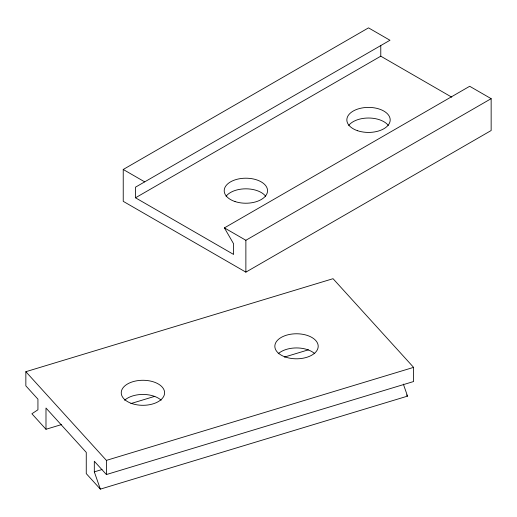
<?xml version="1.0" encoding="UTF-8"?>
<svg xmlns="http://www.w3.org/2000/svg" width="517" height="517" viewBox="0 0 517 517"><rect width="100%" height="100%" fill="white"/><g stroke="black" fill="none" stroke-linecap="round" stroke-linejoin="round"><path stroke-width="0.78" d="M123.233 169.473L368.511 27.866L389.973 40.255L135.499 187.173L135.499 197.798L233.606 254.442L233.606 243.817L224.41 227.887L469.688 86.281L491.15 98.669L491.15 130.53L245.872 272.142L123.233 201.339L123.233 169.473L144.695 181.868M135.499 197.798L380.777 56.185L451.748 97.164M224.41 227.887L245.872 240.276L491.15 98.669M61.426 424.606L45.987 429.278L31.892 413.762L37.935 409.787L37.935 399.169L25.85 385.863L25.85 371.704L333.045 278.695L413.594 367.374L413.594 381.533L106.399 474.548L94.314 461.242L94.314 471.866L100.356 489.134L407.551 396.125L403.35 384.112M130.891 403.57L154.816 396.326M284.492 357.066L308.416 349.822M25.85 371.704L106.399 460.382L413.594 367.374M94.314 471.866L102.036 469.526M406.472 394.936L407.551 396.125M100.356 489.134L86.261 473.617L86.261 452.375L45.987 408.036L45.987 429.278M380.777 45.567L380.777 56.185M245.872 240.276L245.872 272.142M106.399 460.382L106.399 474.548M278.204 353.757A21.682 12.518 0 0 1 314.775 353.693M124.603 400.261A21.682 12.518 0 0 1 161.175 400.197M348.71 125.437A21.682 12.518 0 0 1 368.511 118.018A21.682 12.518 0 0 1 388.312 125.437M226.071 196.247A21.682 12.518 0 0 1 245.872 188.821A21.682 12.518 0 0 1 265.673 196.247M357.674 130.749A21.682 12.518 0 0 0 390.193 119.912A21.682 12.518 0 0 0 357.674 109.074A21.682 12.518 0 0 0 357.674 130.749M235.035 201.552A21.682 12.518 0 0 0 267.554 190.715A21.682 12.518 0 0 0 235.035 179.877A21.682 12.518 0 0 0 235.035 201.552M284.932 356.866A21.682 12.518 0 0 0 318.181 346.797A21.682 12.518 0 0 0 286.45 335.203A21.682 12.518 0 0 0 284.932 356.866M131.331 403.37A21.682 12.518 0 0 0 164.587 393.301A21.682 12.518 0 0 0 132.856 381.708A21.682 12.518 0 0 0 131.331 403.37"/></g></svg>
